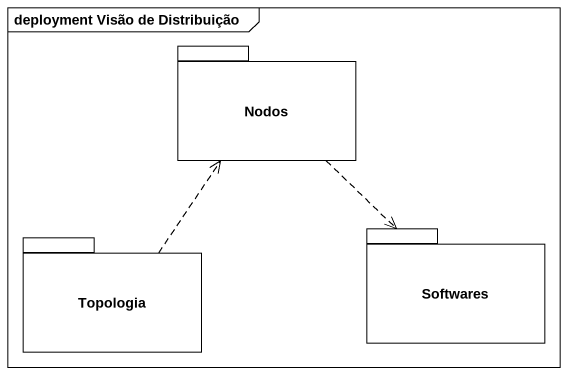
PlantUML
@startuml
mainframe deployment Visão de Distribuição
package Nodos {
}
package Topologia {
}
package Softwares {
}
Nodos ..> Softwares
Topologia .up.> Nodos
@enduml
